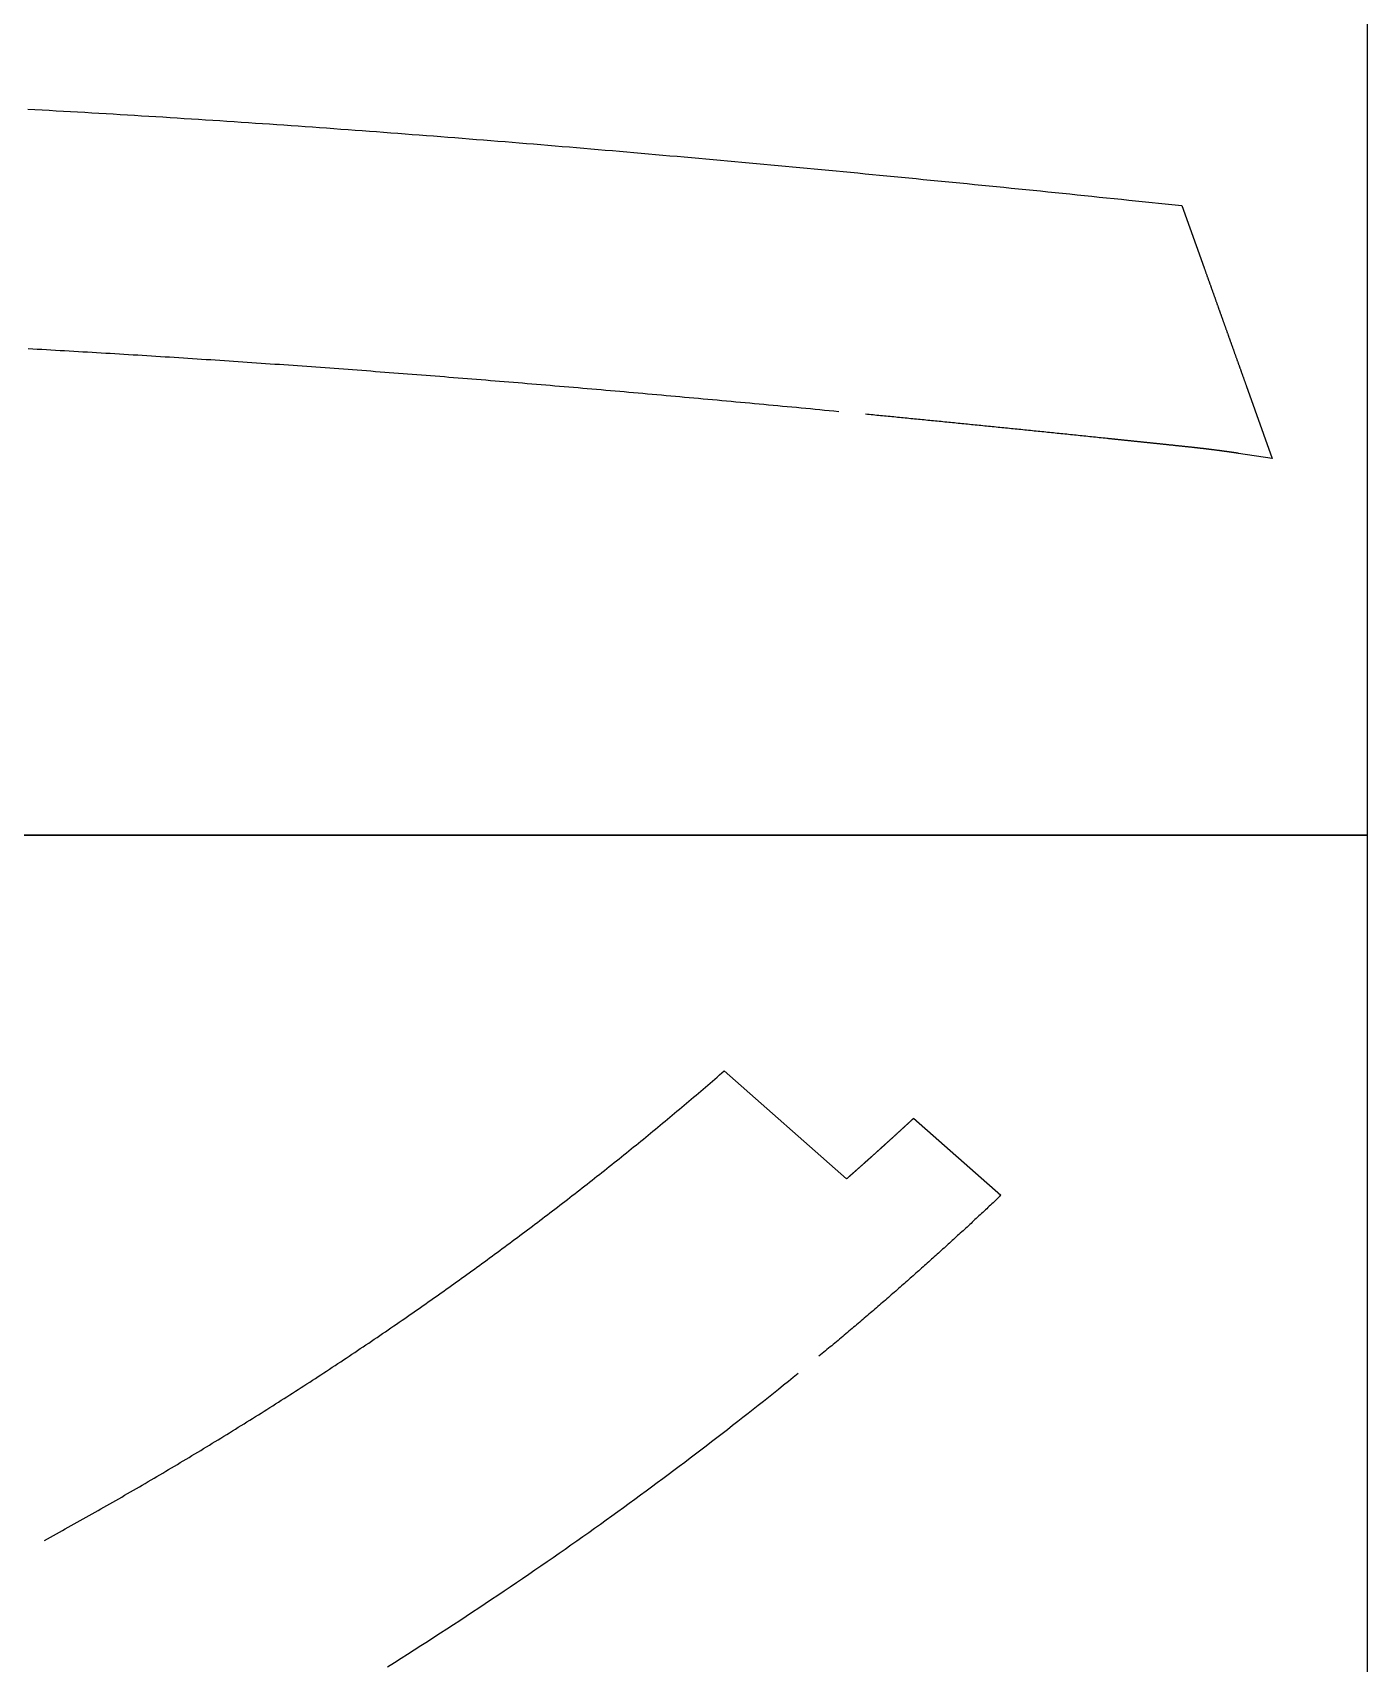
# Model space of a CAD drawing. Extents: x -513 to 387, y 75 to 375.
# Drawn here: x 337.7 to 387.2, y 144.6 to 205 of the extents above; entities that cross this region are included whole.
import ezdxf

# ---------------------------------------------------------------- set-up
doc = ezdxf.new("R2010")
doc.units = 0
doc.layers.get('0').update_dxf_attribs({"linetype": 'CONTINUOUS'})
doc.layers.add('CADRE', color=1, linetype='CONTINUOUS')

msp = doc.modelspace()

# ---------------------------------------------------------------- linework, layer by layer
for p, q in [((378.334, 198.814), (380.305, 198.609)), ((380.305, 198.609), (381.128, 196.304)), ((382.689, 191.937), (383.654, 189.239)), ((383.654, 189.239), (382.403, 189.425)), ((367.863, 162.527), (363.331, 166.532)), ((373.585, 161.915), (370.352, 164.772))]:
    msp.add_line(p, q)
for points in [[(337.499, 202.185, 0), (337.763, 202.171, 0), (338.027, 202.157, 0), (338.291, 202.142, 0), (338.555, 202.127, 0), (338.818, 202.113, 0), (339.082, 202.098, 0), (339.346, 202.083, 0), (339.61, 202.068, 0), (339.874, 202.052, 0), (340.138, 202.037, 0), (340.401, 202.021, 0), (340.665, 202.006, 0), (340.929, 201.99, 0), (341.193, 201.974, 0), (341.456, 201.958, 0), (341.72, 201.942, 0), (341.984, 201.926, 0), (342.248, 201.91, 0), (342.512, 201.893, 0), (342.775, 201.877, 0), (343.039, 201.86, 0), (343.303, 201.843, 0), (343.567, 201.827, 0), (343.831, 201.81, 0), (344.094, 201.793, 0), (344.358, 201.775, 0), (344.622, 201.758, 0), (344.886, 201.741, 0), (345.15, 201.723, 0), (345.414, 201.705, 0), (345.678, 201.688, 0), (345.942, 201.67, 0), (346.206, 201.652, 0), (346.469, 201.634, 0), (346.733, 201.616, 0), (346.997, 201.597, 0), (347.261, 201.579, 0), (347.526, 201.56, 0), (347.79, 201.542, 0), (348.054, 201.523, 0), (348.318, 201.504, 0), (348.582, 201.485, 0), (348.846, 201.466, 0), (349.11, 201.447, 0), (349.375, 201.428, 0), (349.639, 201.408, 0), (349.903, 201.389, 0), (350.168, 201.369, 0), (350.432, 201.35, 0), (350.696, 201.33, 0), (350.961, 201.31, 0), (351.225, 201.29, 0), (351.49, 201.27, 0), (351.754, 201.25, 0), (352.019, 201.23, 0), (352.284, 201.209, 0), (352.548, 201.189, 0), (352.813, 201.168, 0), (353.078, 201.147, 0), (353.343, 201.127, 0), (353.608, 201.106, 0), (353.873, 201.085, 0), (354.138, 201.064, 0), (354.403, 201.043, 0), (354.668, 201.021, 0), (354.933, 201, 0), (355.198, 200.979, 0), (355.463, 200.957, 0), (355.729, 200.935, 0), (355.994, 200.914, 0), (356.259, 200.892, 0), (356.525, 200.87, 0), (356.79, 200.848, 0), (357.056, 200.826, 0), (357.322, 200.803, 0), (357.588, 200.781, 0), (357.853, 200.759, 0), (358.119, 200.736, 0), (358.385, 200.714, 0), (358.651, 200.691, 0), (358.917, 200.668, 0), (359.183, 200.645, 0), (359.45, 200.622, 0), (359.716, 200.599, 0), (359.982, 200.576, 0), (360.249, 200.553, 0), (360.515, 200.53, 0), (360.782, 200.506, 0), (361.049, 200.483, 0), (361.316, 200.459, 0), (361.582, 200.436, 0), (361.849, 200.412, 0), (362.116, 200.388, 0), (362.384, 200.364, 0), (362.651, 200.34, 0), (362.918, 200.316, 0), (363.185, 200.292, 0), (363.453, 200.268, 0), (363.72, 200.243, 0), (363.988, 200.219, 0), (364.256, 200.194, 0), (364.524, 200.17, 0), (364.792, 200.145, 0), (365.06, 200.12, 0), (365.328, 200.096, 0), (365.596, 200.071, 0), (365.864, 200.046, 0), (366.133, 200.021, 0), (366.401, 199.995, 0), (366.67, 199.97, 0), (366.939, 199.945, 0), (367.207, 199.919, 0), (367.476, 199.894, 0), (367.745, 199.868, 0), (368.015, 199.843, 0), (368.284, 199.817, 0), (368.553, 199.791, 0), (368.823, 199.765, 0), (369.092, 199.739, 0), (369.362, 199.713, 0), (369.632, 199.687, 0), (369.902, 199.661, 0), (370.172, 199.635, 0), (370.442, 199.608, 0), (370.712, 199.582, 0), (370.983, 199.556, 0), (371.253, 199.529, 0), (371.524, 199.502, 0), (371.795, 199.476, 0), (372.066, 199.449, 0), (372.337, 199.422, 0), (372.608, 199.395, 0), (372.879, 199.368, 0), (373.151, 199.341, 0), (373.422, 199.314, 0), (373.694, 199.287, 0), (373.966, 199.26, 0), (374.238, 199.232, 0), (374.51, 199.205, 0), (374.782, 199.177, 0), (375.054, 199.15, 0), (375.327, 199.122, 0), (375.599, 199.095, 0), (375.872, 199.067, 0), (376.145, 199.039, 0), (376.418, 199.011, 0), (376.691, 198.983, 0), (376.965, 198.955, 0), (377.238, 198.927, 0), (377.512, 198.899, 0), (377.786, 198.871, 0), (378.06, 198.842, 0), (378.334, 198.814, 0)], [(381.128, 196.304, 0), (381.135, 196.284, 0), (381.142, 196.265, 0), (381.149, 196.245, 0), (381.156, 196.226, 0), (381.163, 196.206, 0), (381.17, 196.187, 0), (381.177, 196.167, 0), (381.184, 196.147, 0), (381.191, 196.128, 0), (381.198, 196.108, 0), (381.205, 196.089, 0), (381.212, 196.069, 0), (381.219, 196.049, 0), (381.226, 196.03, 0), (381.233, 196.01, 0), (381.24, 195.991, 0), (381.247, 195.971, 0), (381.254, 195.952, 0), (381.261, 195.932, 0), (381.268, 195.912, 0), (381.275, 195.893, 0), (381.282, 195.873, 0), (381.289, 195.854, 0), (381.296, 195.834, 0), (381.303, 195.815, 0), (381.31, 195.795, 0), (381.317, 195.775, 0), (381.324, 195.756, 0), (381.331, 195.736, 0), (381.338, 195.717, 0), (381.345, 195.697, 0), (381.352, 195.678, 0), (381.359, 195.658, 0), (381.366, 195.638, 0), (381.373, 195.619, 0), (381.38, 195.599, 0), (381.387, 195.58, 0), (381.394, 195.56, 0), (381.401, 195.54, 0), (381.408, 195.521, 0), (381.415, 195.501, 0), (381.422, 195.482, 0), (381.429, 195.462, 0), (381.436, 195.443, 0), (381.443, 195.423, 0), (381.45, 195.403, 0), (381.457, 195.384, 0), (381.464, 195.364, 0), (381.471, 195.345, 0), (381.478, 195.325, 0), (381.485, 195.305, 0), (381.492, 195.286, 0), (381.499, 195.266, 0), (381.506, 195.247, 0), (381.513, 195.227, 0), (381.52, 195.208, 0), (381.527, 195.188, 0), (381.534, 195.168, 0), (381.541, 195.149, 0), (381.548, 195.129, 0), (381.555, 195.11, 0), (381.562, 195.09, 0), (381.569, 195.071, 0), (381.576, 195.051, 0), (381.582, 195.031, 0), (381.589, 195.012, 0), (381.596, 194.992, 0), (381.603, 194.973, 0), (381.61, 194.953, 0), (381.617, 194.933, 0), (381.624, 194.914, 0), (381.631, 194.894, 0), (381.638, 194.875, 0), (381.645, 194.855, 0), (381.652, 194.836, 0), (381.659, 194.816, 0), (381.666, 194.796, 0), (381.673, 194.777, 0), (381.68, 194.757, 0), (381.687, 194.738, 0), (381.694, 194.718, 0), (381.701, 194.699, 0), (381.708, 194.679, 0), (381.715, 194.659, 0), (381.722, 194.64, 0), (381.729, 194.62, 0), (381.736, 194.601, 0), (381.743, 194.581, 0), (381.75, 194.562, 0), (381.757, 194.542, 0), (381.764, 194.522, 0), (381.771, 194.503, 0), (381.778, 194.483, 0), (381.785, 194.464, 0), (381.792, 194.444, 0), (381.799, 194.425, 0), (381.806, 194.405, 0), (381.813, 194.385, 0), (381.82, 194.366, 0), (381.827, 194.346, 0), (381.834, 194.327, 0), (381.841, 194.307, 0), (381.848, 194.288, 0), (381.855, 194.268, 0), (381.862, 194.248, 0), (381.869, 194.229, 0), (381.876, 194.209, 0), (381.883, 194.19, 0), (381.89, 194.17, 0), (381.897, 194.151, 0), (381.904, 194.131, 0), (381.911, 194.111, 0), (381.918, 194.092, 0), (381.925, 194.072, 0), (381.932, 194.053, 0), (381.939, 194.033, 0), (381.946, 194.013, 0), (381.953, 193.994, 0), (381.96, 193.974, 0), (381.967, 193.955, 0), (381.974, 193.935, 0), (381.981, 193.916, 0), (381.988, 193.896, 0), (381.995, 193.876, 0), (382.002, 193.857, 0), (382.009, 193.837, 0), (382.016, 193.818, 0), (382.023, 193.798, 0), (382.03, 193.778, 0), (382.037, 193.759, 0), (382.044, 193.739, 0), (382.051, 193.72, 0), (382.058, 193.7, 0), (382.065, 193.68, 0), (382.072, 193.661, 0), (382.079, 193.641, 0), (382.086, 193.622, 0), (382.093, 193.602, 0), (382.1, 193.583, 0), (382.107, 193.563, 0), (382.114, 193.543, 0), (382.121, 193.524, 0), (382.128, 193.504, 0), (382.135, 193.485, 0), (382.142, 193.465, 0), (382.149, 193.445, 0), (382.156, 193.426, 0), (382.163, 193.406, 0), (382.17, 193.387, 0), (382.177, 193.367, 0), (382.184, 193.347, 0), (382.191, 193.328, 0), (382.198, 193.308, 0), (382.205, 193.289, 0), (382.212, 193.269, 0), (382.219, 193.249, 0), (382.226, 193.23, 0), (382.233, 193.21, 0), (382.24, 193.191, 0), (382.247, 193.171, 0), (382.254, 193.151, 0), (382.261, 193.132, 0), (382.268, 193.112, 0), (382.275, 193.093, 0), (382.282, 193.073, 0), (382.289, 193.054, 0), (382.296, 193.034, 0), (382.303, 193.014, 0), (382.31, 192.995, 0), (382.317, 192.975, 0), (382.324, 192.956, 0), (382.331, 192.936, 0), (382.338, 192.916, 0), (382.345, 192.897, 0), (382.352, 192.877, 0), (382.359, 192.858, 0), (382.366, 192.838, 0), (382.373, 192.818, 0), (382.38, 192.799, 0), (382.387, 192.779, 0), (382.394, 192.76, 0), (382.401, 192.74, 0), (382.408, 192.72, 0), (382.416, 192.701, 0), (382.423, 192.681, 0), (382.43, 192.662, 0), (382.437, 192.642, 0), (382.444, 192.623, 0), (382.451, 192.603, 0), (382.458, 192.583, 0), (382.465, 192.564, 0), (382.472, 192.544, 0), (382.479, 192.525, 0), (382.486, 192.505, 0), (382.493, 192.485, 0), (382.5, 192.466, 0), (382.507, 192.446, 0), (382.514, 192.427, 0), (382.521, 192.407, 0), (382.528, 192.388, 0), (382.535, 192.368, 0), (382.542, 192.348, 0), (382.549, 192.329, 0), (382.556, 192.309, 0), (382.563, 192.29, 0), (382.57, 192.27, 0), (382.577, 192.25, 0), (382.584, 192.231, 0), (382.591, 192.211, 0), (382.598, 192.192, 0), (382.605, 192.172, 0), (382.612, 192.153, 0), (382.619, 192.133, 0), (382.626, 192.113, 0), (382.633, 192.094, 0), (382.64, 192.074, 0), (382.647, 192.055, 0), (382.654, 192.035, 0), (382.661, 192.016, 0), (382.668, 191.996, 0), (382.675, 191.976, 0), (382.682, 191.957, 0), (382.689, 191.937, 0)], [(367.574, 190.969, 0), (367.4, 190.986, 0), (367.226, 191.003, 0), (367.053, 191.019, 0), (366.879, 191.036, 0), (366.705, 191.052, 0), (366.531, 191.069, 0), (366.358, 191.085, 0), (366.184, 191.102, 0), (366.011, 191.118, 0), (365.837, 191.134, 0), (365.664, 191.151, 0), (365.49, 191.167, 0), (365.317, 191.183, 0), (365.144, 191.199, 0), (364.97, 191.216, 0), (364.797, 191.232, 0), (364.624, 191.248, 0), (364.451, 191.264, 0), (364.278, 191.28, 0), (364.105, 191.296, 0), (363.932, 191.312, 0), (363.759, 191.328, 0), (363.586, 191.344, 0), (363.414, 191.359, 0), (363.241, 191.375, 0), (363.068, 191.391, 0), (362.895, 191.407, 0), (362.723, 191.422, 0), (362.55, 191.438, 0), (362.378, 191.454, 0), (362.205, 191.469, 0), (362.033, 191.485, 0), (361.86, 191.5, 0), (361.688, 191.516, 0), (361.516, 191.531, 0), (361.344, 191.547, 0), (361.171, 191.562, 0), (360.999, 191.578, 0), (360.827, 191.593, 0), (360.655, 191.608, 0), (360.483, 191.623, 0), (360.311, 191.639, 0), (360.139, 191.654, 0), (359.967, 191.669, 0), (359.795, 191.684, 0), (359.623, 191.699, 0), (359.452, 191.714, 0), (359.28, 191.729, 0), (359.108, 191.744, 0), (358.936, 191.759, 0), (358.765, 191.774, 0), (358.593, 191.788, 0), (358.422, 191.803, 0), (358.25, 191.818, 0), (358.079, 191.833, 0), (357.907, 191.847, 0), (357.736, 191.862, 0), (357.564, 191.876, 0), (357.393, 191.891, 0), (357.222, 191.905, 0), (357.05, 191.92, 0), (356.879, 191.934, 0), (356.708, 191.949, 0), (356.537, 191.963, 0), (356.366, 191.977, 0), (356.195, 191.992, 0), (356.024, 192.006, 0), (355.852, 192.02, 0), (355.681, 192.034, 0), (355.511, 192.048, 0), (355.34, 192.062, 0), (355.169, 192.076, 0), (354.998, 192.09, 0), (354.827, 192.104, 0), (354.656, 192.118, 0), (354.485, 192.132, 0), (354.315, 192.146, 0), (354.144, 192.16, 0), (353.973, 192.173, 0), (353.803, 192.187, 0), (353.632, 192.201, 0), (353.461, 192.214, 0), (353.291, 192.228, 0), (353.12, 192.242, 0), (352.95, 192.255, 0), (352.779, 192.268, 0), (352.609, 192.282, 0), (352.438, 192.295, 0), (352.268, 192.309, 0), (352.098, 192.322, 0), (351.927, 192.335, 0), (351.757, 192.348, 0), (351.587, 192.361, 0), (351.416, 192.375, 0), (351.246, 192.388, 0), (351.076, 192.401, 0), (350.906, 192.414, 0), (350.736, 192.427, 0), (350.565, 192.44, 0), (350.395, 192.452, 0), (350.225, 192.465, 0), (350.055, 192.478, 0), (349.885, 192.491, 0), (349.715, 192.503, 0), (349.545, 192.516, 0), (349.375, 192.529, 0), (349.205, 192.541, 0), (349.035, 192.554, 0), (348.865, 192.566, 0), (348.695, 192.579, 0), (348.525, 192.591, 0), (348.356, 192.603, 0), (348.186, 192.616, 0), (348.016, 192.628, 0), (347.846, 192.64, 0), (347.676, 192.652, 0), (347.507, 192.664, 0), (347.337, 192.676, 0), (347.167, 192.688, 0), (346.997, 192.7, 0), (346.828, 192.712, 0), (346.658, 192.724, 0), (346.488, 192.736, 0), (346.319, 192.748, 0), (346.149, 192.76, 0), (345.979, 192.771, 0), (345.81, 192.783, 0), (345.64, 192.795, 0), (345.471, 192.806, 0), (345.301, 192.818, 0), (345.132, 192.829, 0), (344.962, 192.841, 0), (344.792, 192.852, 0), (344.623, 192.863, 0), (344.453, 192.875, 0), (344.284, 192.886, 0), (344.115, 192.897, 0), (343.945, 192.908, 0), (343.776, 192.919, 0), (343.606, 192.93, 0), (343.437, 192.941, 0), (343.267, 192.952, 0), (343.098, 192.963, 0), (342.929, 192.974, 0), (342.759, 192.985, 0), (342.59, 192.996, 0), (342.42, 193.006, 0), (342.251, 193.017, 0), (342.082, 193.028, 0), (341.912, 193.038, 0), (341.743, 193.049, 0), (341.574, 193.059, 0), (341.404, 193.07, 0), (341.235, 193.08, 0), (341.066, 193.09, 0), (340.897, 193.101, 0), (340.727, 193.111, 0), (340.558, 193.121, 0), (340.389, 193.131, 0), (340.219, 193.141, 0), (340.05, 193.151, 0), (339.881, 193.161, 0), (339.712, 193.171, 0), (339.542, 193.181, 0), (339.373, 193.191, 0), (339.204, 193.201, 0), (339.035, 193.211, 0), (338.865, 193.22, 0), (338.696, 193.23, 0), (338.527, 193.24, 0), (338.358, 193.249, 0), (338.188, 193.259, 0), (338.019, 193.268, 0), (337.85, 193.277, 0), (337.681, 193.287, 0), (337.511, 193.296, 0)], [(377.525, 189.976, 0), (377.454, 189.983, 0), (377.382, 189.99, 0), (377.311, 189.998, 0), (377.24, 190.005, 0), (377.169, 190.013, 0), (377.098, 190.02, 0), (377.027, 190.027, 0), (376.956, 190.035, 0), (376.884, 190.042, 0), (376.813, 190.049, 0), (376.742, 190.057, 0), (376.671, 190.064, 0), (376.6, 190.071, 0), (376.529, 190.078, 0), (376.458, 190.086, 0), (376.387, 190.093, 0), (376.316, 190.1, 0), (376.245, 190.108, 0), (376.174, 190.115, 0), (376.103, 190.122, 0), (376.032, 190.13, 0), (375.961, 190.137, 0), (375.89, 190.144, 0), (375.819, 190.151, 0), (375.748, 190.159, 0), (375.678, 190.166, 0), (375.607, 190.173, 0), (375.536, 190.18, 0), (375.465, 190.188, 0), (375.394, 190.195, 0), (375.323, 190.202, 0), (375.252, 190.209, 0), (375.182, 190.216, 0), (375.111, 190.224, 0), (375.04, 190.231, 0), (374.969, 190.238, 0), (374.898, 190.245, 0), (374.828, 190.253, 0), (374.757, 190.26, 0), (374.686, 190.267, 0), (374.615, 190.274, 0), (374.545, 190.281, 0), (374.474, 190.288, 0), (374.403, 190.296, 0), (374.332, 190.303, 0), (374.262, 190.31, 0), (374.191, 190.317, 0), (374.12, 190.324, 0), (374.05, 190.331, 0), (373.979, 190.339, 0), (373.909, 190.346, 0), (373.838, 190.353, 0), (373.767, 190.36, 0), (373.697, 190.367, 0), (373.626, 190.374, 0), (373.556, 190.381, 0), (373.485, 190.388, 0), (373.414, 190.396, 0), (373.344, 190.403, 0), (373.273, 190.41, 0), (373.203, 190.417, 0), (373.132, 190.424, 0), (373.062, 190.431, 0), (372.991, 190.438, 0), (372.921, 190.445, 0), (372.85, 190.452, 0), (372.78, 190.459, 0), (372.709, 190.466, 0), (372.639, 190.473, 0), (372.568, 190.48, 0), (372.498, 190.487, 0), (372.428, 190.494, 0), (372.357, 190.502, 0), (372.287, 190.509, 0), (372.216, 190.516, 0), (372.146, 190.523, 0), (372.076, 190.53, 0), (372.005, 190.537, 0), (371.935, 190.544, 0), (371.865, 190.551, 0), (371.794, 190.558, 0), (371.724, 190.565, 0), (371.654, 190.572, 0), (371.583, 190.579, 0), (371.513, 190.585, 0), (371.443, 190.592, 0), (371.373, 190.599, 0), (371.302, 190.606, 0), (371.232, 190.613, 0), (371.162, 190.62, 0), (371.092, 190.627, 0), (371.021, 190.634, 0), (370.951, 190.641, 0), (370.881, 190.648, 0), (370.811, 190.655, 0), (370.741, 190.662, 0), (370.67, 190.669, 0), (370.6, 190.676, 0), (370.53, 190.683, 0), (370.46, 190.689, 0), (370.39, 190.696, 0), (370.32, 190.703, 0), (370.25, 190.71, 0), (370.179, 190.717, 0), (370.109, 190.724, 0), (370.039, 190.731, 0), (369.969, 190.738, 0), (369.899, 190.744, 0), (369.829, 190.751, 0), (369.759, 190.758, 0), (369.689, 190.765, 0), (369.619, 190.772, 0), (369.549, 190.779, 0), (369.479, 190.785, 0), (369.409, 190.792, 0), (369.339, 190.799, 0), (369.269, 190.806, 0), (369.199, 190.813, 0), (369.129, 190.82, 0), (369.059, 190.826, 0), (368.989, 190.833, 0), (368.919, 190.84, 0), (368.849, 190.847, 0), (368.779, 190.853, 0), (368.709, 190.86, 0), (368.64, 190.867, 0), (368.57, 190.874, 0)], [(380.562, 189.658, 0), (380.538, 189.661, 0), (380.514, 189.663, 0), (380.49, 189.666, 0), (380.466, 189.669, 0), (380.442, 189.671, 0), (380.418, 189.674, 0), (380.394, 189.676, 0), (380.37, 189.679, 0), (380.346, 189.681, 0), (380.322, 189.684, 0), (380.298, 189.686, 0), (380.274, 189.689, 0), (380.25, 189.691, 0), (380.226, 189.694, 0), (380.202, 189.696, 0), (380.178, 189.699, 0), (380.154, 189.701, 0), (380.13, 189.704, 0), (380.106, 189.706, 0), (380.082, 189.709, 0), (380.058, 189.711, 0), (380.034, 189.714, 0), (380.011, 189.716, 0), (379.987, 189.719, 0), (379.963, 189.722, 0), (379.939, 189.724, 0), (379.915, 189.727, 0), (379.891, 189.729, 0), (379.867, 189.732, 0), (379.843, 189.734, 0), (379.819, 189.737, 0), (379.795, 189.739, 0), (379.771, 189.742, 0), (379.747, 189.744, 0), (379.723, 189.747, 0), (379.699, 189.749, 0), (379.675, 189.752, 0), (379.651, 189.754, 0), (379.627, 189.757, 0), (379.603, 189.759, 0), (379.579, 189.762, 0), (379.555, 189.764, 0), (379.531, 189.767, 0), (379.507, 189.769, 0), (379.483, 189.772, 0), (379.46, 189.774, 0), (379.436, 189.777, 0), (379.412, 189.779, 0), (379.388, 189.782, 0), (379.364, 189.784, 0), (379.34, 189.787, 0), (379.316, 189.789, 0), (379.292, 189.792, 0), (379.268, 189.794, 0), (379.244, 189.797, 0), (379.22, 189.799, 0), (379.196, 189.802, 0), (379.172, 189.804, 0), (379.148, 189.807, 0), (379.124, 189.809, 0), (379.101, 189.812, 0), (379.077, 189.814, 0), (379.053, 189.817, 0), (379.029, 189.819, 0), (379.005, 189.822, 0), (378.981, 189.824, 0), (378.957, 189.827, 0), (378.933, 189.829, 0), (378.909, 189.832, 0), (378.885, 189.834, 0), (378.861, 189.837, 0), (378.838, 189.839, 0), (378.814, 189.842, 0), (378.79, 189.844, 0), (378.766, 189.847, 0), (378.742, 189.849, 0), (378.718, 189.852, 0), (378.694, 189.854, 0), (378.67, 189.857, 0), (378.646, 189.859, 0), (378.622, 189.862, 0), (378.599, 189.864, 0), (378.575, 189.867, 0), (378.551, 189.869, 0), (378.527, 189.872, 0), (378.503, 189.874, 0), (378.479, 189.877, 0), (378.455, 189.879, 0), (378.431, 189.882, 0), (378.407, 189.884, 0), (378.384, 189.887, 0), (378.36, 189.889, 0), (378.336, 189.892, 0), (378.312, 189.894, 0), (378.288, 189.897, 0), (378.264, 189.899, 0), (378.24, 189.901, 0), (378.216, 189.904, 0), (378.193, 189.906, 0), (378.169, 189.909, 0), (378.145, 189.911, 0), (378.121, 189.914, 0), (378.097, 189.916, 0), (378.073, 189.919, 0), (378.049, 189.921, 0), (378.025, 189.924, 0), (378.002, 189.926, 0), (377.978, 189.929, 0), (377.954, 189.931, 0), (377.93, 189.934, 0), (377.906, 189.936, 0), (377.882, 189.939, 0), (377.858, 189.941, 0), (377.835, 189.944, 0), (377.811, 189.946, 0), (377.787, 189.949, 0), (377.763, 189.951, 0), (377.739, 189.954, 0), (377.715, 189.956, 0), (377.692, 189.958, 0), (377.668, 189.961, 0), (377.644, 189.963, 0), (377.62, 189.966, 0), (377.596, 189.968, 0), (377.572, 189.971, 0), (377.549, 189.973, 0), (377.525, 189.976, 0)], [(382.403, 189.425, 0), (382.388, 189.427, 0), (382.374, 189.429, 0), (382.36, 189.432, 0), (382.345, 189.434, 0), (382.331, 189.436, 0), (382.316, 189.438, 0), (382.302, 189.44, 0), (382.287, 189.442, 0), (382.273, 189.444, 0), (382.259, 189.446, 0), (382.244, 189.448, 0), (382.23, 189.451, 0), (382.215, 189.453, 0), (382.201, 189.455, 0), (382.186, 189.457, 0), (382.172, 189.459, 0), (382.157, 189.461, 0), (382.143, 189.463, 0), (382.129, 189.465, 0), (382.114, 189.467, 0), (382.1, 189.469, 0), (382.085, 189.471, 0), (382.071, 189.473, 0), (382.056, 189.475, 0), (382.042, 189.477, 0), (382.027, 189.479, 0), (382.013, 189.481, 0), (381.999, 189.483, 0), (381.984, 189.485, 0), (381.97, 189.487, 0), (381.955, 189.489, 0), (381.941, 189.491, 0), (381.926, 189.493, 0), (381.912, 189.495, 0), (381.897, 189.497, 0), (381.883, 189.499, 0), (381.868, 189.501, 0), (381.854, 189.503, 0), (381.839, 189.505, 0), (381.825, 189.507, 0), (381.81, 189.509, 0), (381.796, 189.511, 0), (381.781, 189.513, 0), (381.767, 189.515, 0), (381.753, 189.517, 0), (381.738, 189.519, 0), (381.724, 189.521, 0), (381.709, 189.522, 0), (381.695, 189.524, 0), (381.68, 189.526, 0), (381.666, 189.528, 0), (381.651, 189.53, 0), (381.637, 189.532, 0), (381.622, 189.534, 0), (381.608, 189.536, 0), (381.593, 189.538, 0), (381.579, 189.539, 0), (381.564, 189.541, 0), (381.55, 189.543, 0), (381.535, 189.545, 0), (381.521, 189.547, 0), (381.506, 189.549, 0), (381.492, 189.551, 0), (381.477, 189.552, 0), (381.463, 189.554, 0), (381.448, 189.556, 0), (381.434, 189.558, 0), (381.419, 189.56, 0), (381.405, 189.562, 0), (381.39, 189.563, 0), (381.376, 189.565, 0), (381.361, 189.567, 0), (381.347, 189.569, 0), (381.332, 189.571, 0), (381.318, 189.572, 0), (381.303, 189.574, 0), (381.289, 189.576, 0), (381.274, 189.578, 0), (381.26, 189.579, 0), (381.245, 189.581, 0), (381.231, 189.583, 0), (381.216, 189.585, 0), (381.202, 189.586, 0), (381.187, 189.588, 0), (381.173, 189.59, 0), (381.158, 189.592, 0), (381.143, 189.593, 0), (381.129, 189.595, 0), (381.114, 189.597, 0), (381.1, 189.599, 0), (381.085, 189.6, 0), (381.071, 189.602, 0), (381.056, 189.604, 0), (381.042, 189.605, 0), (381.027, 189.607, 0), (381.013, 189.609, 0), (380.998, 189.61, 0), (380.984, 189.612, 0), (380.969, 189.614, 0), (380.955, 189.615, 0), (380.94, 189.617, 0), (380.926, 189.619, 0), (380.911, 189.62, 0), (380.897, 189.622, 0), (380.882, 189.624, 0), (380.867, 189.625, 0), (380.853, 189.627, 0), (380.838, 189.628, 0), (380.824, 189.63, 0), (380.809, 189.632, 0), (380.795, 189.633, 0), (380.78, 189.635, 0), (380.766, 189.637, 0), (380.751, 189.638, 0), (380.737, 189.64, 0), (380.722, 189.641, 0), (380.708, 189.643, 0), (380.693, 189.644, 0), (380.679, 189.646, 0), (380.664, 189.648, 0), (380.649, 189.649, 0), (380.635, 189.651, 0), (380.62, 189.652, 0), (380.606, 189.654, 0), (380.591, 189.655, 0), (380.577, 189.657, 0), (380.562, 189.658, 0)], [(351.685, 157.502, 0), (351.781, 157.569, 0), (351.877, 157.635, 0), (351.972, 157.702, 0), (352.068, 157.768, 0), (352.163, 157.835, 0), (352.258, 157.902, 0), (352.354, 157.969, 0), (352.449, 158.036, 0), (352.544, 158.103, 0), (352.639, 158.17, 0), (352.735, 158.237, 0), (352.83, 158.305, 0), (352.925, 158.372, 0), (353.02, 158.439, 0), (353.114, 158.507, 0), (353.209, 158.575, 0), (353.304, 158.642, 0), (353.399, 158.71, 0), (353.494, 158.778, 0), (353.588, 158.846, 0), (353.683, 158.914, 0), (353.777, 158.982, 0), (353.872, 159.05, 0), (353.966, 159.118, 0), (354.061, 159.187, 0), (354.155, 159.255, 0), (354.249, 159.324, 0), (354.344, 159.392, 0), (354.438, 159.461, 0), (354.532, 159.529, 0), (354.626, 159.598, 0), (354.72, 159.667, 0), (354.814, 159.736, 0), (354.908, 159.805, 0), (355.001, 159.874, 0), (355.095, 159.943, 0), (355.189, 160.012, 0), (355.282, 160.082, 0), (355.376, 160.151, 0), (355.469, 160.221, 0), (355.563, 160.29, 0), (355.656, 160.36, 0), (355.75, 160.429, 0), (355.843, 160.499, 0), (355.936, 160.569, 0), (356.029, 160.639, 0), (356.122, 160.709, 0), (356.215, 160.779, 0), (356.308, 160.849, 0), (356.401, 160.919, 0), (356.494, 160.99, 0), (356.587, 161.06, 0), (356.679, 161.13, 0), (356.772, 161.201, 0), (356.865, 161.271, 0), (356.957, 161.342, 0), (357.049, 161.413, 0), (357.142, 161.484, 0), (357.234, 161.554, 0), (357.326, 161.625, 0), (357.418, 161.696, 0), (357.51, 161.767, 0), (357.602, 161.838, 0), (357.694, 161.91, 0), (357.786, 161.981, 0), (357.878, 162.052, 0), (357.97, 162.124, 0), (358.061, 162.195, 0), (358.153, 162.267, 0), (358.245, 162.338, 0), (358.336, 162.41, 0), (358.427, 162.482, 0), (358.519, 162.554, 0), (358.61, 162.626, 0), (358.701, 162.698, 0), (358.792, 162.77, 0), (358.883, 162.842, 0), (358.974, 162.914, 0), (359.065, 162.986, 0), (359.156, 163.059, 0), (359.246, 163.131, 0), (359.337, 163.203, 0), (359.428, 163.276, 0), (359.518, 163.349, 0), (359.608, 163.421, 0), (359.699, 163.494, 0), (359.789, 163.567, 0), (359.879, 163.64, 0), (359.969, 163.712, 0), (360.059, 163.785, 0), (360.149, 163.859, 0), (360.239, 163.932, 0), (360.329, 164.005, 0), (360.419, 164.078, 0), (360.508, 164.151, 0), (360.598, 164.225, 0), (360.687, 164.298, 0), (360.777, 164.372, 0), (360.866, 164.445, 0), (360.955, 164.519, 0), (361.044, 164.593, 0), (361.133, 164.667, 0), (361.222, 164.74, 0), (361.311, 164.814, 0), (361.4, 164.888, 0), (361.489, 164.962, 0), (361.577, 165.036, 0), (361.666, 165.111, 0), (361.754, 165.185, 0), (361.843, 165.259, 0), (361.931, 165.333, 0), (362.019, 165.408, 0), (362.107, 165.482, 0), (362.195, 165.557, 0), (362.283, 165.632, 0), (362.371, 165.706, 0), (362.459, 165.781, 0), (362.546, 165.856, 0), (362.634, 165.931, 0), (362.721, 166.005, 0), (362.809, 166.08, 0), (362.896, 166.155, 0), (362.983, 166.231, 0), (363.07, 166.306, 0), (363.158, 166.381, 0), (363.244, 166.456, 0), (363.331, 166.532, 0)], [(370.352, 164.772, 0), (370.344, 164.765, 0), (370.336, 164.758, 0), (370.328, 164.75, 0), (370.32, 164.743, 0), (370.312, 164.735, 0), (370.304, 164.728, 0), (370.296, 164.721, 0), (370.288, 164.713, 0), (370.28, 164.706, 0), (370.272, 164.699, 0), (370.264, 164.691, 0), (370.256, 164.684, 0), (370.248, 164.676, 0), (370.24, 164.669, 0), (370.232, 164.662, 0), (370.225, 164.654, 0), (370.217, 164.647, 0), (370.209, 164.64, 0), (370.201, 164.632, 0), (370.193, 164.625, 0), (370.185, 164.618, 0), (370.177, 164.61, 0), (370.169, 164.603, 0), (370.161, 164.595, 0), (370.153, 164.588, 0), (370.145, 164.581, 0), (370.137, 164.573, 0), (370.129, 164.566, 0), (370.121, 164.559, 0), (370.113, 164.551, 0), (370.105, 164.544, 0), (370.097, 164.537, 0), (370.089, 164.529, 0), (370.081, 164.522, 0), (370.073, 164.515, 0), (370.065, 164.507, 0), (370.057, 164.5, 0), (370.049, 164.492, 0), (370.041, 164.485, 0), (370.033, 164.478, 0), (370.025, 164.47, 0), (370.017, 164.463, 0), (370.009, 164.456, 0), (370.001, 164.448, 0), (369.993, 164.441, 0), (369.985, 164.434, 0), (369.977, 164.426, 0), (369.969, 164.419, 0), (369.961, 164.412, 0), (369.953, 164.404, 0), (369.945, 164.397, 0), (369.937, 164.39, 0), (369.929, 164.382, 0), (369.921, 164.375, 0), (369.913, 164.368, 0), (369.905, 164.36, 0), (369.897, 164.353, 0), (369.889, 164.346, 0), (369.881, 164.338, 0), (369.873, 164.331, 0), (369.865, 164.324, 0), (369.857, 164.316, 0), (369.849, 164.309, 0), (369.841, 164.302, 0), (369.833, 164.294, 0), (369.825, 164.287, 0), (369.817, 164.28, 0), (369.809, 164.272, 0), (369.801, 164.265, 0), (369.793, 164.258, 0), (369.785, 164.25, 0), (369.777, 164.243, 0), (369.769, 164.236, 0), (369.761, 164.229, 0), (369.753, 164.221, 0), (369.745, 164.214, 0), (369.737, 164.207, 0), (369.729, 164.199, 0), (369.721, 164.192, 0), (369.713, 164.185, 0), (369.705, 164.177, 0), (369.697, 164.17, 0), (369.689, 164.163, 0), (369.681, 164.155, 0), (369.673, 164.148, 0), (369.665, 164.141, 0), (369.657, 164.134, 0), (369.649, 164.126, 0), (369.641, 164.119, 0), (369.633, 164.112, 0), (369.625, 164.104, 0), (369.617, 164.097, 0), (369.609, 164.09, 0), (369.601, 164.082, 0), (369.593, 164.075, 0), (369.585, 164.068, 0), (369.577, 164.061, 0), (369.569, 164.053, 0), (369.561, 164.046, 0), (369.553, 164.039, 0), (369.545, 164.031, 0), (369.537, 164.024, 0), (369.529, 164.017, 0), (369.521, 164.01, 0), (369.513, 164.002, 0), (369.505, 163.995, 0), (369.497, 163.988, 0), (369.489, 163.98, 0), (369.481, 163.973, 0), (369.473, 163.966, 0), (369.465, 163.959, 0), (369.457, 163.951, 0), (369.449, 163.944, 0), (369.441, 163.937, 0), (369.433, 163.93, 0), (369.425, 163.922, 0), (369.417, 163.915, 0), (369.409, 163.908, 0), (369.401, 163.9, 0), (369.393, 163.893, 0), (369.385, 163.886, 0), (369.377, 163.879, 0), (369.369, 163.871, 0), (369.361, 163.864, 0), (369.353, 163.857, 0), (369.345, 163.85, 0), (369.337, 163.842, 0)], [(369.337, 163.842, 0), (369.331, 163.836, 0), (369.324, 163.83, 0), (369.317, 163.825, 0), (369.311, 163.819, 0), (369.304, 163.813, 0), (369.298, 163.807, 0), (369.291, 163.801, 0), (369.285, 163.795, 0), (369.278, 163.789, 0), (369.272, 163.783, 0), (369.265, 163.777, 0), (369.258, 163.771, 0), (369.252, 163.765, 0), (369.245, 163.759, 0), (369.239, 163.753, 0), (369.232, 163.747, 0), (369.226, 163.741, 0), (369.219, 163.735, 0), (369.213, 163.73, 0), (369.206, 163.724, 0), (369.199, 163.718, 0), (369.193, 163.712, 0), (369.186, 163.706, 0), (369.18, 163.7, 0), (369.173, 163.694, 0), (369.167, 163.688, 0), (369.16, 163.682, 0), (369.154, 163.676, 0), (369.147, 163.67, 0), (369.14, 163.664, 0), (369.134, 163.658, 0), (369.127, 163.652, 0), (369.121, 163.647, 0), (369.114, 163.641, 0), (369.108, 163.635, 0), (369.101, 163.629, 0), (369.094, 163.623, 0), (369.088, 163.617, 0), (369.081, 163.611, 0), (369.075, 163.605, 0), (369.068, 163.599, 0), (369.062, 163.593, 0), (369.055, 163.587, 0), (369.048, 163.581, 0), (369.042, 163.575, 0), (369.035, 163.569, 0), (369.029, 163.564, 0), (369.022, 163.558, 0), (369.016, 163.552, 0), (369.009, 163.546, 0), (369.002, 163.54, 0), (368.996, 163.534, 0), (368.989, 163.528, 0), (368.983, 163.522, 0), (368.976, 163.516, 0), (368.969, 163.51, 0), (368.963, 163.504, 0), (368.956, 163.498, 0), (368.95, 163.493, 0), (368.943, 163.487, 0), (368.937, 163.481, 0), (368.93, 163.475, 0), (368.923, 163.469, 0), (368.917, 163.463, 0), (368.91, 163.457, 0), (368.904, 163.451, 0), (368.897, 163.445, 0), (368.89, 163.439, 0), (368.884, 163.433, 0), (368.877, 163.427, 0), (368.871, 163.422, 0), (368.864, 163.416, 0), (368.858, 163.41, 0), (368.851, 163.404, 0), (368.844, 163.398, 0), (368.838, 163.392, 0), (368.831, 163.386, 0), (368.825, 163.38, 0), (368.818, 163.374, 0), (368.811, 163.368, 0), (368.805, 163.362, 0), (368.798, 163.356, 0), (368.792, 163.351, 0), (368.785, 163.345, 0), (368.778, 163.339, 0), (368.772, 163.333, 0), (368.765, 163.327, 0), (368.759, 163.321, 0), (368.752, 163.315, 0), (368.745, 163.309, 0), (368.739, 163.303, 0), (368.732, 163.297, 0), (368.726, 163.291, 0), (368.719, 163.286, 0), (368.712, 163.28, 0), (368.706, 163.274, 0), (368.699, 163.268, 0), (368.693, 163.262, 0), (368.686, 163.256, 0), (368.679, 163.25, 0), (368.673, 163.244, 0), (368.666, 163.238, 0), (368.66, 163.232, 0), (368.653, 163.227, 0), (368.646, 163.221, 0), (368.64, 163.215, 0), (368.633, 163.209, 0), (368.627, 163.203, 0), (368.62, 163.197, 0), (368.613, 163.191, 0), (368.607, 163.185, 0), (368.6, 163.179, 0), (368.594, 163.173, 0), (368.587, 163.168, 0), (368.58, 163.162, 0), (368.574, 163.156, 0), (368.567, 163.15, 0), (368.56, 163.144, 0), (368.554, 163.138, 0), (368.547, 163.132, 0), (368.541, 163.126, 0), (368.534, 163.12, 0), (368.527, 163.114, 0), (368.521, 163.109, 0), (368.514, 163.103, 0), (368.508, 163.097, 0), (368.501, 163.091, 0), (368.494, 163.085, 0), (368.488, 163.079, 0), (368.481, 163.073, 0), (368.474, 163.067, 0), (368.468, 163.061, 0), (368.461, 163.056, 0), (368.455, 163.05, 0), (368.448, 163.044, 0), (368.441, 163.038, 0), (368.435, 163.032, 0), (368.428, 163.026, 0), (368.422, 163.02, 0), (368.415, 163.014, 0), (368.408, 163.008, 0), (368.402, 163.002, 0), (368.395, 162.997, 0), (368.388, 162.991, 0), (368.382, 162.985, 0), (368.375, 162.979, 0), (368.368, 162.973, 0), (368.362, 162.967, 0), (368.355, 162.961, 0), (368.349, 162.955, 0), (368.342, 162.95, 0), (368.335, 162.944, 0), (368.329, 162.938, 0), (368.322, 162.932, 0), (368.315, 162.926, 0), (368.309, 162.92, 0), (368.302, 162.914, 0), (368.296, 162.908, 0), (368.289, 162.902, 0), (368.282, 162.897, 0), (368.276, 162.891, 0), (368.269, 162.885, 0), (368.262, 162.879, 0), (368.256, 162.873, 0), (368.249, 162.867, 0), (368.242, 162.861, 0), (368.236, 162.855, 0), (368.229, 162.85, 0), (368.223, 162.844, 0), (368.216, 162.838, 0), (368.209, 162.832, 0), (368.203, 162.826, 0), (368.196, 162.82, 0), (368.189, 162.814, 0), (368.183, 162.808, 0), (368.176, 162.802, 0), (368.169, 162.797, 0), (368.163, 162.791, 0), (368.156, 162.785, 0), (368.15, 162.779, 0), (368.143, 162.773, 0), (368.136, 162.767, 0), (368.13, 162.761, 0), (368.123, 162.755, 0), (368.116, 162.75, 0), (368.11, 162.744, 0), (368.103, 162.738, 0), (368.096, 162.732, 0), (368.09, 162.726, 0), (368.083, 162.72, 0), (368.076, 162.714, 0), (368.07, 162.708, 0), (368.063, 162.703, 0), (368.056, 162.697, 0), (368.05, 162.691, 0), (368.043, 162.685, 0), (368.036, 162.679, 0), (368.03, 162.673, 0), (368.023, 162.667, 0), (368.017, 162.662, 0), (368.01, 162.656, 0), (368.003, 162.65, 0), (367.997, 162.644, 0), (367.99, 162.638, 0), (367.983, 162.632, 0), (367.977, 162.626, 0), (367.97, 162.62, 0), (367.963, 162.615, 0), (367.957, 162.609, 0), (367.95, 162.603, 0), (367.943, 162.597, 0), (367.937, 162.591, 0), (367.93, 162.585, 0), (367.923, 162.579, 0), (367.917, 162.574, 0), (367.91, 162.568, 0), (367.903, 162.562, 0), (367.897, 162.556, 0), (367.89, 162.55, 0), (367.883, 162.544, 0), (367.877, 162.538, 0), (367.87, 162.533, 0), (367.863, 162.527, 0)], [(373.585, 161.915, 0), (373.539, 161.871, 0), (373.492, 161.826, 0), (373.444, 161.782, 0), (373.397, 161.737, 0), (373.35, 161.693, 0), (373.303, 161.648, 0), (373.255, 161.603, 0), (373.207, 161.558, 0), (373.16, 161.514, 0), (373.112, 161.469, 0), (373.064, 161.424, 0), (373.016, 161.379, 0), (372.968, 161.334, 0), (372.92, 161.289, 0), (372.872, 161.244, 0), (372.823, 161.199, 0), (372.775, 161.154, 0), (372.726, 161.109, 0), (372.678, 161.063, 0), (372.629, 161.018, 0), (372.58, 160.973, 0), (372.531, 160.927, 0), (372.482, 160.882, 0), (372.433, 160.837, 0), (372.384, 160.791, 0), (372.334, 160.746, 0), (372.285, 160.7, 0), (372.236, 160.654, 0), (372.186, 160.609, 0), (372.136, 160.563, 0), (372.086, 160.517, 0), (372.036, 160.472, 0), (371.986, 160.426, 0), (371.936, 160.38, 0), (371.886, 160.334, 0), (371.836, 160.288, 0), (371.785, 160.242, 0), (371.735, 160.196, 0), (371.684, 160.15, 0), (371.634, 160.104, 0), (371.583, 160.058, 0), (371.532, 160.012, 0), (371.481, 159.966, 0), (371.43, 159.919, 0), (371.379, 159.873, 0), (371.327, 159.827, 0), (371.276, 159.78, 0), (371.225, 159.734, 0), (371.173, 159.687, 0), (371.121, 159.641, 0), (371.07, 159.594, 0), (371.018, 159.548, 0), (370.966, 159.501, 0), (370.914, 159.455, 0), (370.862, 159.408, 0), (370.809, 159.361, 0), (370.757, 159.314, 0), (370.704, 159.268, 0), (370.652, 159.221, 0), (370.599, 159.174, 0), (370.547, 159.127, 0), (370.494, 159.08, 0), (370.441, 159.033, 0), (370.388, 158.986, 0), (370.335, 158.939, 0), (370.281, 158.892, 0), (370.228, 158.845, 0), (370.174, 158.798, 0), (370.121, 158.75, 0), (370.067, 158.703, 0), (370.014, 158.656, 0), (369.96, 158.609, 0), (369.906, 158.561, 0), (369.852, 158.514, 0), (369.798, 158.466, 0), (369.743, 158.419, 0), (369.689, 158.372, 0), (369.635, 158.324, 0), (369.58, 158.276, 0), (369.525, 158.229, 0), (369.471, 158.181, 0), (369.416, 158.134, 0), (369.361, 158.086, 0), (369.306, 158.038, 0), (369.251, 157.99, 0), (369.195, 157.943, 0), (369.14, 157.895, 0), (369.085, 157.847, 0), (369.029, 157.799, 0), (368.974, 157.751, 0), (368.918, 157.703, 0), (368.862, 157.655, 0), (368.806, 157.607, 0), (368.75, 157.559, 0), (368.694, 157.511, 0), (368.638, 157.463, 0), (368.581, 157.415, 0), (368.525, 157.366, 0), (368.468, 157.318, 0), (368.412, 157.27, 0), (368.355, 157.222, 0), (368.298, 157.173, 0), (368.241, 157.125, 0), (368.184, 157.076, 0), (368.127, 157.028, 0), (368.07, 156.98, 0), (368.012, 156.931, 0), (367.955, 156.883, 0), (367.897, 156.834, 0), (367.84, 156.785, 0), (367.782, 156.737, 0), (367.724, 156.688, 0), (367.666, 156.64, 0), (367.608, 156.591, 0), (367.55, 156.542, 0), (367.492, 156.493, 0), (367.433, 156.445, 0), (367.375, 156.396, 0), (367.316, 156.347, 0), (367.258, 156.298, 0), (367.199, 156.249, 0), (367.14, 156.2, 0), (367.081, 156.151, 0), (367.022, 156.102, 0), (366.963, 156.053, 0), (366.904, 156.004, 0), (366.844, 155.955, 0)], [(338.115, 149.126, 0), (338.225, 149.187, 0), (338.336, 149.248, 0), (338.447, 149.31, 0), (338.558, 149.371, 0), (338.669, 149.432, 0), (338.779, 149.494, 0), (338.89, 149.555, 0), (339.001, 149.617, 0), (339.111, 149.678, 0), (339.221, 149.74, 0), (339.332, 149.802, 0), (339.442, 149.863, 0), (339.552, 149.925, 0), (339.663, 149.987, 0), (339.773, 150.049, 0), (339.883, 150.112, 0), (339.993, 150.174, 0), (340.103, 150.236, 0), (340.213, 150.299, 0), (340.322, 150.361, 0), (340.432, 150.424, 0), (340.542, 150.486, 0), (340.651, 150.549, 0), (340.761, 150.612, 0), (340.87, 150.675, 0), (340.98, 150.737, 0), (341.089, 150.801, 0), (341.199, 150.864, 0), (341.308, 150.927, 0), (341.417, 150.99, 0), (341.526, 151.053, 0), (341.635, 151.117, 0), (341.744, 151.18, 0), (341.853, 151.244, 0), (341.962, 151.307, 0), (342.071, 151.371, 0), (342.18, 151.435, 0), (342.288, 151.499, 0), (342.397, 151.563, 0), (342.506, 151.627, 0), (342.614, 151.691, 0), (342.722, 151.755, 0), (342.831, 151.819, 0), (342.939, 151.884, 0), (343.047, 151.948, 0), (343.155, 152.013, 0), (343.264, 152.077, 0), (343.372, 152.142, 0), (343.48, 152.207, 0), (343.587, 152.272, 0), (343.695, 152.337, 0), (343.803, 152.402, 0), (343.911, 152.467, 0), (344.018, 152.532, 0), (344.126, 152.597, 0), (344.233, 152.662, 0), (344.341, 152.728, 0), (344.448, 152.793, 0), (344.556, 152.859, 0), (344.663, 152.924, 0), (344.77, 152.99, 0), (344.877, 153.056, 0), (344.984, 153.122, 0), (345.091, 153.187, 0), (345.198, 153.253, 0), (345.305, 153.32, 0), (345.412, 153.386, 0), (345.518, 153.452, 0), (345.625, 153.518, 0), (345.731, 153.585, 0), (345.838, 153.651, 0), (345.944, 153.718, 0), (346.051, 153.784, 0), (346.157, 153.851, 0), (346.263, 153.918, 0), (346.369, 153.985, 0), (346.475, 154.052, 0), (346.581, 154.119, 0), (346.687, 154.186, 0), (346.793, 154.253, 0), (346.899, 154.321, 0), (347.004, 154.388, 0), (347.11, 154.455, 0), (347.216, 154.523, 0), (347.321, 154.59, 0), (347.427, 154.658, 0), (347.532, 154.726, 0), (347.637, 154.794, 0), (347.742, 154.862, 0), (347.848, 154.93, 0), (347.953, 154.998, 0), (348.058, 155.066, 0), (348.163, 155.134, 0), (348.267, 155.203, 0), (348.372, 155.271, 0), (348.477, 155.339, 0), (348.581, 155.408, 0), (348.686, 155.477, 0), (348.791, 155.545, 0), (348.895, 155.614, 0), (348.999, 155.683, 0), (349.103, 155.752, 0), (349.208, 155.821, 0), (349.312, 155.89, 0), (349.416, 155.959, 0), (349.52, 156.029, 0), (349.624, 156.098, 0), (349.727, 156.167, 0), (349.831, 156.237, 0), (349.935, 156.307, 0), (350.038, 156.376, 0), (350.142, 156.446, 0), (350.245, 156.516, 0), (350.349, 156.586, 0), (350.452, 156.656, 0), (350.555, 156.726, 0), (350.658, 156.796, 0), (350.761, 156.866, 0), (350.864, 156.937, 0), (350.967, 157.007, 0), (351.07, 157.078, 0), (351.173, 157.148, 0), (351.276, 157.219, 0), (351.378, 157.29, 0), (351.481, 157.36, 0), (351.583, 157.431, 0), (351.685, 157.502, 0)], [(366.071, 155.321, 0), (365.89, 155.173, 0), (365.707, 155.025, 0), (365.524, 154.877, 0), (365.339, 154.728, 0), (365.154, 154.58, 0), (364.968, 154.431, 0), (364.781, 154.282, 0), (364.593, 154.133, 0), (364.404, 153.983, 0), (364.214, 153.833, 0), (364.023, 153.683, 0), (363.831, 153.533, 0), (363.639, 153.383, 0), (363.445, 153.232, 0), (363.251, 153.082, 0), (363.055, 152.931, 0), (362.859, 152.78, 0), (362.662, 152.628, 0), (362.463, 152.477, 0), (362.264, 152.325, 0), (362.064, 152.173, 0), (361.863, 152.021, 0), (361.661, 151.869, 0), (361.458, 151.717, 0), (361.255, 151.564, 0), (361.05, 151.412, 0), (360.844, 151.259, 0), (360.637, 151.106, 0), (360.43, 150.953, 0), (360.221, 150.8, 0), (360.012, 150.646, 0), (359.802, 150.493, 0), (359.59, 150.339, 0), (359.378, 150.185, 0), (359.165, 150.031, 0), (358.95, 149.877, 0), (358.735, 149.723, 0), (358.519, 149.569, 0), (358.302, 149.414, 0), (358.084, 149.26, 0), (357.865, 149.105, 0), (357.645, 148.951, 0), (357.424, 148.796, 0), (357.202, 148.641, 0), (356.98, 148.486, 0), (356.756, 148.331, 0), (356.531, 148.176, 0), (356.305, 148.02, 0), (356.079, 147.865, 0), (355.851, 147.71, 0), (355.623, 147.554, 0), (355.393, 147.399, 0), (355.162, 147.243, 0), (354.931, 147.087, 0), (354.698, 146.932, 0), (354.465, 146.776, 0), (354.231, 146.62, 0), (353.995, 146.464, 0), (353.759, 146.308, 0), (353.521, 146.152, 0), (353.283, 145.996, 0), (353.044, 145.84, 0), (352.803, 145.684, 0), (352.562, 145.528, 0), (352.32, 145.372, 0), (352.077, 145.216, 0), (351.832, 145.059, 0), (351.587, 144.903, 0), (351.341, 144.747, 0), (351.094, 144.591, 0), (350.845, 144.434, 0)]]:
    msp.add_polyline3d(points)
at = {"layer": 'CADRE', "linetype": 'CONTINUOUS'}
for points in [[(-512.815, 175.265), (387.185, 175.265), (387.185, 275.265), (-512.815, 275.265)], [(-512.815, 75.265), (387.185, 75.265), (387.185, 175.265), (-512.815, 175.265)]]:
    msp.add_lwpolyline(points, close=True, dxfattribs=at)

doc.saveas('drawing.dxf')
